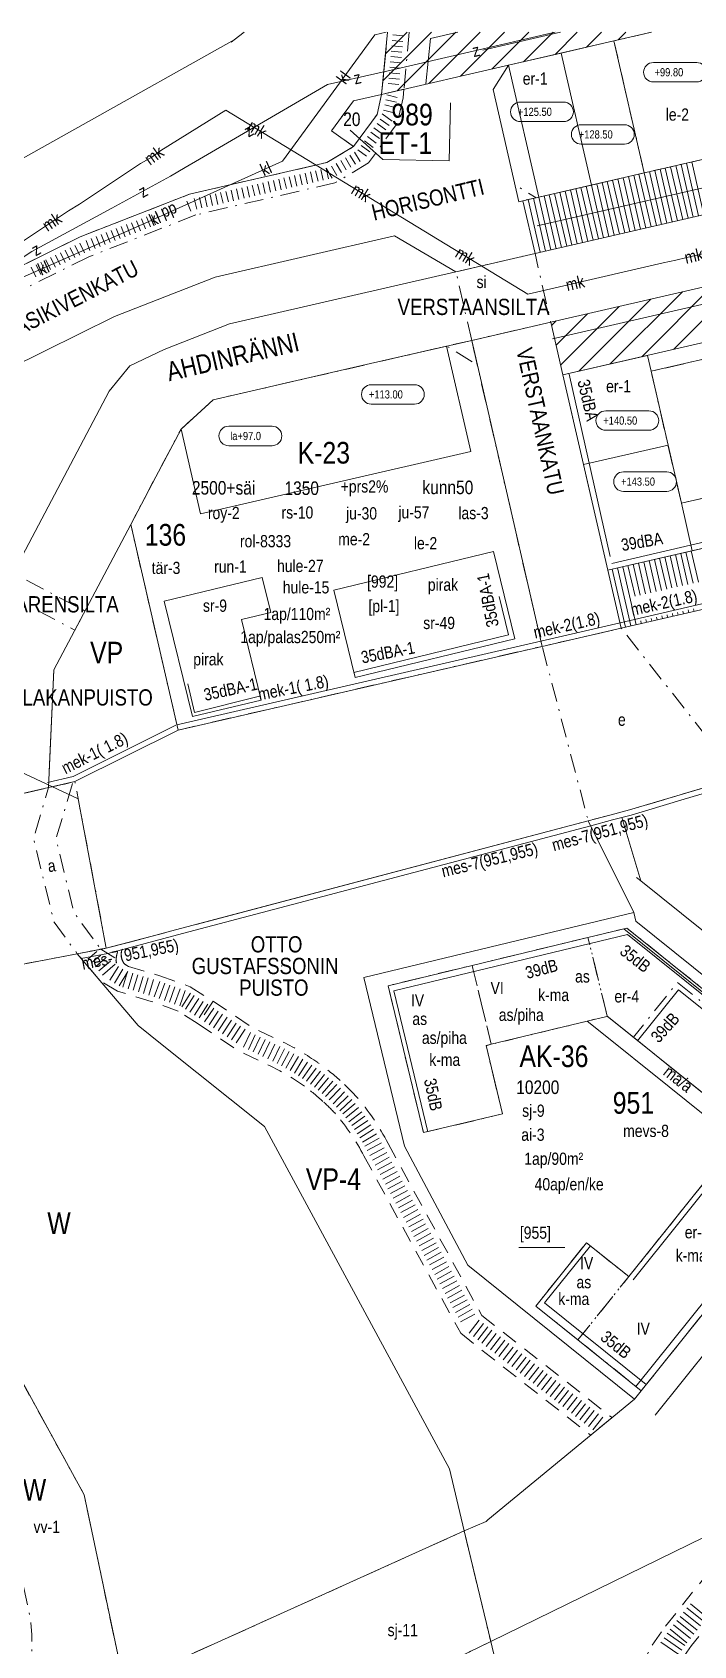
# Model space of a CAD drawing. Header units: metres. Extents: x 24485995 to 24488038, y 6819999 to 6822001.
# Drawn here: x 24487015 to 24487137.2, y 6821702 to 6822000 of the extents above; entities that cross this region are included whole.
import ezdxf

# ---------------------------------------------------------------- set-up
doc = ezdxf.new("R2010")
doc.units = ezdxf.units.M
for name, pattern in [('k10020', [0]), ('k10040', [10.3, 3.5, -1.5, 0.3, -1.5, 3.5]), ('k10050', [8, 3, -2, 3]), ('K10271', [0]), ('k10400', [0]), ('K10430', [0]), ('k10501', [0]), ('k10rt0', [0]), ('k10vi1', [0]), ('Osoitus_AK', [0]), ('Rak_yht', [0])]:
    doc.linetypes.add(name, pattern=pattern)
for name, color, linetype, lineweight in [('AK_AsemakaavaTeksti_Kadun_puistonnimi', 7, 'Continuous', 0), ('AK_AsemakaavaTeksti_Korttelinumero', 7, 'Continuous', 0), ('AK_AsemakaavaViiva_Kaupunginosan_raja', 7, 'Continuous', 0), ('AK_JohdoillevarattuTeksti', 7, 'Continuous', 0), ('AK_JohdoillevarattuViiva', 7, 'Continuous', 0), ('AK_Kaavamerkinta_Kayttotarkoitusalue', 7, 'Continuous', 0), ('AK_Katualue_Pihakatu', 7, 'Continuous', 0), ('AK_KayttotarkoitusSymboliViiva_Rautatiealueen_kuvio', 14, 'Continuous', 0), ('AK_KayttotarkoitusSymboliViiva_Virkistysalueen_kuvio_murtoviiva', 7, 'Continuous', 0), ('AK_KayttotarkoitusViiva', 7, 'Continuous', 0), ('AK_LiikennointiTeksti_Autopaikkamerkinta_m2', 7, 'Continuous', 0), ('AK_LiikennointiViiva_Joukkoliikennekatu', 7, 'Continuous', 0), ('AK_LiikennointiViiva_Meluvalli_-aita', 7, 'Continuous', 0), ('AK_LiikennointiViiva_Polkuviivoitus', 7, 'Continuous', 0), ('AK_MuuAsemakaavaTeksti_Alueenosan_kayttotarkoitus', 7, 'Continuous', 0), ('AK_MuuAsemakaavaTeksti_Erityismaarays', 7, 'Continuous', 0), ('AK_MuuAsemakaavaViiva_alueenosan_raja', 7, 'Continuous', 0), ('AK_MuuAsemakaavaViiva_Merkinnan_alleviivaus', 7, 'Continuous', 0), ('AK_MuuAsemakaavaViiva_Merkinnan_Kohdistusnuoli', 7, 'Continuous', 0), ('AK_MuuAsemakaavaViiva_Ohj_alueenosan_raja', 7, 'Continuous', 0), ('AK_RakennusalaTeksti_Kerrosala_tai_luku', 7, 'Continuous', 0), ('AK_RakennusalaTeksti_Rakennusoikeus', 7, 'Continuous', 0), ('AK_RakennusalaViiva_Rakennusalan_raja__I_', 7, 'Continuous', 0), ('AK_RakentaminenTeksti_Korkeusmerkinta', 7, 'Continuous', 0), ('AK_RakentaminenTeksti_Korkeusmerkinta_ja_soikio', 7, 'Continuous', 0), ('AK_RakentaminenTeksti_Rakentamismaarays', 7, 'Continuous', 0), ('AK_RakentaminenViiva_dB_yms_aaltoviiva', 7, 'Continuous', 0), ('AK_RakentaminenViiva_Rak_yhtajaksoisesti', 7, 'Continuous', 0), ('AK_YmparistoViiva_Istutettava_puurivi', 7, 'Continuous', 0)]:
    doc.layers.add(name, color=color, linetype=linetype, lineweight=lineweight)
doc.styles.add('ArialNarrow', font='ARIALN.TTF')

# ---------------------------------------------------------------- blocks, each defined once
blk = doc.blocks.new('AKP43')
at = {"layer": 'AK_RakentaminenTeksti_Korkeusmerkinta_ja_soikio', "color": 7, "linetype": 'Continuous', "lineweight": 13}
for p, q in [((4, 1.8), (-4, 1.8)), ((-4, -1.8), (4, -1.8))]:
    blk.add_line(p, q, dxfattribs=at)
for centre, start, end in [((-4, 0), 90, 270), ((4, 0), 270, 90)]:
    blk.add_arc(centre, 1.8, start, end, dxfattribs=at)

msp = doc.modelspace()

# ---------------------------------------------------------------- hatches: boundary and pattern name
at = {"layer": 'AK_Katualue_Pihakatu', "linetype": 'Continuous', "lineweight": 0}
h = msp.add_hatch(dxfattribs=at)
h.set_pattern_fill('ANSI31', style=0)
h.paths.add_polyline_path([(24487129.43, 6822000), (24487102.97, 6821993.91), (24487079.56, 6821988.53), (24487080.66, 6822000)], flags=0)
h = msp.add_hatch(dxfattribs=at)
h.set_pattern_fill('ANSI31', style=0)
h.paths.add_polyline_path([(24487381.48, 6822000), (24487424.31, 6821996.7), (24487446.24, 6821995.01), (24487457.21, 6821994.16), (24487513.26, 6821989.85), (24487550.35, 6821998.35), (24487548.17, 6821977.13), (24487456.44, 6821984.19), (24487445.48, 6821985.04), (24487434.51, 6821985.88), (24487354.75, 6821992.03), (24487353.75, 6821992.11), (24487319.64, 6821984.26), (24487113.05, 6821936.72), (24487110.81, 6821946.46), (24487343.46, 6822000)], flags=0)

# ---------------------------------------------------------------- linework, layer by layer
at = {"layer": 'AK_AsemakaavaTeksti_Kadun_puistonnimi', "linetype": 'Continuous', "lineweight": 5}
msp.add_point((24487061.06, 6821827.55), dxfattribs=at)
at = {"layer": 'AK_AsemakaavaViiva_Kaupunginosan_raja', "linetype": 'k10020', "lineweight": 9, "flags": 128}
msp.add_lwpolyline([(24486973.74, 6821820.32), (24486990.45, 6821823.51), (24487023.34, 6821829.8), (24487026.29, 6821830.36), (24487028.7, 6821830.82), (24487023.51, 6821858.42), (24487011.82, 6821863.89), (24486987.96, 6821875.87), (24486984.76, 6821889.5), (24486982.49, 6821899.2), (24486970.74, 6821949.34), (24486958.86, 6822000)], dxfattribs=at)
at = {"layer": 'AK_JohdoillevarattuViiva', "linetype": 'Continuous', "lineweight": 5, "flags": 128}
for points in [[(24486973.56, 6821927.26), (24486985.97, 6821933.35), (24487002.42, 6821941.4), (24487007.43, 6821954.6), (24487009.11, 6821955.36), (24487010.56, 6821956.64), (24487014.92, 6821959.48), (24487029.72, 6821967.54), (24487040.56, 6821973.44), (24487043.24, 6821975), (24487045.94, 6821976.58), (24487069.58, 6821990.33), (24487078.86, 6821992.47), (24487081.3, 6821993.03), (24487111.59, 6822000)], [(24486973.57, 6821924.91), (24486986.3, 6821931.23), (24487003.02, 6821939.74), (24487009.98, 6821953.29), (24487035.89, 6821964.74), (24487061.26, 6821976.2), (24487078.29, 6821999.52), (24487080.38, 6822000)], [(24487010.43, 6821959.53), (24487021.7, 6821967.03), (24487023.77, 6821968.27), (24487035, 6821975.74), (24487037.09, 6821976.96), (24487038.78, 6821978.18), (24487050.8, 6821985.64), (24487076.75, 6821969.81), (24487080.59, 6821967.47), (24487106.54, 6821951.64), (24487131.53, 6821957.39), (24487133.92, 6821957.89), (24487135.92, 6821958.4), (24487180.26, 6821968.6), (24487182.45, 6821969.09), (24487184.64, 6821969.61), (24487228.98, 6821979.81), (24487231.37, 6821980.32), (24487233.37, 6821980.82), (24487277.71, 6821991.03), (24487316.7, 6822000)]]:
    msp.add_lwpolyline(points, dxfattribs=at)
at = {"layer": 'AK_KayttotarkoitusSymboliViiva_Rautatiealueen_kuvio', "linetype": 'k10rt0', "lineweight": 9, "flags": 128}
for points in [[(24486973.74, 6821820.32), (24487023.34, 6821829.8), (24487026.29, 6821830.36), (24487028.7, 6821830.82), (24487033.03, 6821831.97), (24487042.39, 6821834.44), (24487117.72, 6821854.36), (24487121.98, 6821855.49), (24487125.34, 6821856.38), (24487159.87, 6821866.63), (24487185.87, 6821874.36), (24487197.66, 6821877.13), (24487242.3, 6821887.63), (24487291.83, 6821904.85), (24487336.31, 6821913.34), (24487383.89, 6821918.03), (24487411.38, 6821918.41), (24487415.03, 6821918.46), (24487414.98, 6821921.46), (24487461.5, 6821915.68), (24487471.75, 6821914.38), (24487487.67, 6821908.43), (24487519.16, 6821902.87), (24487527.06, 6821901.47), (24487567.17, 6821886), (24487600.39, 6821873.18)], [(24487201.63, 6821909.22), (24487178.68, 6821902.57), (24487123.82, 6821889.95), (24487109.2, 6821886.58), (24487041.96, 6821871.11), (24487022.91, 6821861.6), (24487018.04, 6821860.48), (24486973.69, 6821850.27), (24486973.7, 6821845.74)]]:
    msp.add_lwpolyline(points, dxfattribs=at)
at = {"layer": 'AK_KayttotarkoitusSymboliViiva_Virkistysalueen_kuvio_murtoviiva', "linetype": 'k10vi1', "lineweight": 9, "flags": 128}
for points in [[(24487051.76, 6821998.16), (24487052.32, 6821998.59), (24486996.45, 6821967.33), (24486991.63, 6821963.76), (24486987.27, 6821959.63), (24486984.9, 6821954.12), (24486983.53, 6821948.28), (24486983.54, 6821942.28), (24487023.87, 6821962.22), (24487044.08, 6821970.1), (24487069.43, 6821975.93), (24487074.36, 6821978.88), (24487072.74, 6821980.06)], [(24487072.09, 6821984.25), (24487074.33, 6821987.32), (24487079.56, 6821988.53), (24487080.38, 6821997.01)], [(24486981.95, 6821880.86), (24486981.92, 6821879.32), (24486988.6, 6821873.73), (24486994.71, 6821877.14), (24487009.63, 6821896.57), (24487029.24, 6821933.72), (24487033.02, 6821938.37), (24487039.36, 6821941.42), (24487051.47, 6821946.15), (24487093.28, 6821955.77), (24487081.94, 6821962.39), (24487048.81, 6821954.77), (24487030.18, 6821947.49), (24486984.91, 6821925.11), (24486986.35, 6821907.17), (24486978.38, 6821896.9), (24486978.47, 6821890.9), (24486980.67, 6821886.53)], [(24487020.96, 6821861.15), (24487022.91, 6821861.6), (24487041.96, 6821871.11), (24487033.21, 6821909.11), (24487019.03, 6821882.23), (24487018.17, 6821863.47)], [(24487039.49, 6821833.68), (24487028.7, 6821830.82), (24487023.34, 6821829.8), (24487034.58, 6821816.53), (24487039.04, 6821812.97), (24487057.91, 6821797.89), (24487092.07, 6821734.7), (24487094.81, 6821723.22), (24487098.84, 6821724.97), (24487099.17, 6821725.24), (24487126.27, 6821747.54), (24487095.46, 6821772.26), (24487083.77, 6821794.29), (24487076.27, 6821825.39), (24487126.13, 6821837.43), (24487117.72, 6821854.36), (24487045.29, 6821835.21)], [(24487108.53, 6821679.13), (24487121.22, 6821655.72), (24487166.27, 6821623.49), (24487186.17, 6821618.86), (24487225.11, 6821624.25), (24487239.19, 6821641.8), (24487139.16, 6821722.07), (24487099.7, 6821702.76), (24487104.97, 6821680.69), (24487104.42, 6821680.42)]]:
    msp.add_lwpolyline(points, dxfattribs=at)
at = {"layer": 'AK_KayttotarkoitusViiva', "linetype": 'Continuous', "lineweight": 20, "flags": 128}
for points in [[(24486983.54, 6821942.28), (24486983.53, 6821948.28), (24486984.9, 6821954.12), (24486987.27, 6821959.63), (24486991.63, 6821963.76), (24486996.45, 6821967.33), (24487052.32, 6821998.59), (24487054.14, 6822000)], [(24487079.56, 6821988.53), (24487080.66, 6822000)], [(24487129.43, 6822000), (24487102.97, 6821993.91)], [(24487240.9, 6822000), (24487105.65, 6821968.88)], [(24487107.89, 6821959.13), (24487285.49, 6822000)], [(24487343.46, 6822000), (24487110.81, 6821946.46)], [(24487079.56, 6821988.53), (24487102.97, 6821993.91)], [(24487105.65, 6821968.88), (24487104.92, 6821968.71), (24487100.15, 6821989.42), (24487102.97, 6821993.91)], [(24487074.36, 6821978.88), (24487070.32, 6821981.82), (24487074.33, 6821987.32), (24487079.56, 6821988.53)], [(24487074.36, 6821978.88), (24487078.7, 6821984.83), (24487079.56, 6821988.53)], [(24487319.64, 6821984.26), (24487113.05, 6821936.72)], [(24486983.54, 6821942.28), (24487023.87, 6821962.22), (24487044.08, 6821970.1), (24487069.43, 6821975.93), (24487074.36, 6821978.88)], [(24487105.65, 6821968.88), (24487107.89, 6821959.13)], [(24487093.28, 6821955.77), (24487081.94, 6821962.39), (24487048.81, 6821954.77), (24487030.18, 6821947.49), (24486984.91, 6821925.11)], [(24487107.89, 6821959.13), (24487093.28, 6821955.77)], [(24486984.91, 6821925.11), (24486986.35, 6821907.17), (24486978.38, 6821896.9), (24486978.47, 6821890.9), (24486982.02, 6821883.86), (24486981.92, 6821879.32), (24486988.6, 6821873.73), (24486994.71, 6821877.14), (24487009.63, 6821896.57), (24487029.24, 6821933.72), (24487033.02, 6821938.37), (24487039.36, 6821941.42), (24487051.47, 6821946.15), (24487093.28, 6821955.77)], [(24487110.81, 6821946.46), (24487096.19, 6821943.1)], [(24487113.05, 6821936.72), (24487110.81, 6821946.46)], [(24487121.35, 6821900.67), (24487263.8, 6821933.45), (24487277.04, 6821936.99), (24487286.02, 6821939.24), (24487298.14, 6821942.04), (24487310.68, 6821944.51), (24487318.65, 6821946.07), (24487328.08, 6821947.62)], [(24487123.82, 6821889.95), (24487178.68, 6821902.57), (24487201.63, 6821909.22), (24487221.1, 6821914.86), (24487239.2, 6821920.1), (24487243.61, 6821921.38), (24487248.43, 6821922.77), (24487253.26, 6821924.15), (24487258.76, 6821925.71), (24487262.95, 6821926.88), (24487267.82, 6821928.22), (24487272.7, 6821929.54), (24487277.61, 6821930.83), (24487282.52, 6821932.09), (24487287.46, 6821933.31), (24487292.42, 6821934.49), (24487299.43, 6821936.08), (24487305.6, 6821937.39), (24487311.81, 6821938.62), (24487317.56, 6821939.68), (24487324.28, 6821940.84), (24487330.53, 6821941.83), (24487336.8, 6821942.74), (24487343.14, 6821943.58)], [(24487096.19, 6821943.1), (24487077.52, 6821938.8), (24487048.44, 6821932.11), (24487042.5, 6821926.71), (24487037.84, 6821917.87), (24487033.21, 6821909.11)], [(24487096.19, 6821943.1), (24487103.65, 6821910.71), (24487109.2, 6821886.58)], [(24487121.35, 6821900.67), (24487113.05, 6821936.72)], [(24487018.04, 6821860.48), (24487019.03, 6821882.23), (24487033.21, 6821909.11)], [(24487033.21, 6821909.11), (24487041.96, 6821871.11)], [(24487123.82, 6821889.95), (24487121.35, 6821900.67)], [(24487109.2, 6821886.58), (24487123.82, 6821889.95)], [(24487109.2, 6821886.58), (24487041.96, 6821871.11)], [(24487041.96, 6821871.11), (24487022.91, 6821861.6), (24487018.04, 6821860.48)], [(24487121.98, 6821855.49), (24487125.34, 6821856.38), (24487159.87, 6821866.63)], [(24487018.04, 6821860.48), (24486973.69, 6821850.27)], [(24487042.39, 6821834.44), (24487117.72, 6821854.36)], [(24487121.98, 6821855.49), (24487117.72, 6821854.36)], [(24487126.13, 6821837.43), (24487117.72, 6821854.36)], [(24487126.27, 6821747.54), (24487095.46, 6821772.26), (24487083.77, 6821794.29), (24487076.27, 6821825.39), (24487126.13, 6821837.43)], [(24487126.27, 6821747.54), (24487169.45, 6821801.35), (24487126.5, 6821835.81), (24487126.13, 6821837.43)], [(24487023.34, 6821829.8), (24487026.29, 6821830.36), (24487028.7, 6821830.82), (24487033.03, 6821831.97), (24487042.39, 6821834.44)], [(24486973.74, 6821820.32), (24487023.34, 6821829.8)], [(24487023.34, 6821829.8), (24487034.58, 6821816.53), (24487039.04, 6821812.97)], [(24487094.81, 6821723.22), (24487092.07, 6821734.7), (24487057.91, 6821797.89), (24487039.04, 6821812.97)], [(24487031.97, 6821694.82), (24487024.61, 6821729.85), (24487007.25, 6821761.52), (24486996.06, 6821755.02)], [(24487126.27, 6821747.54), (24487099.17, 6821725.24), (24487098.84, 6821724.97), (24487094.81, 6821723.22)], [(24487031.97, 6821694.82), (24487094.81, 6821723.22)], [(24487099.7, 6821702.76), (24487094.81, 6821723.22)], [(24487099.7, 6821702.76), (24487139.16, 6821722.07)], [(24487099.7, 6821702.76), (24487061.47, 6821684.26), (24487038.85, 6821673.32), (24487047.81, 6821668.14), (24487062.45, 6821659.68)], [(24487104.97, 6821680.69), (24487099.7, 6821702.76)]]:
    msp.add_lwpolyline(points, dxfattribs=at)
at = {"layer": 'AK_LiikennointiViiva_Joukkoliikennekatu', "linetype": 'k10501', "lineweight": 5, "flags": 128}
msp.add_lwpolyline([(24487087.7, 6821990.48), (24487088.56, 6821998.83), (24487093.66, 6822000)], dxfattribs=at)
at = {"layer": 'AK_LiikennointiViiva_Meluvalli_-aita', "linetype": 'Continuous', "lineweight": 5, "flags": 128}
for points in [[(24487180.5, 6821904.14), (24487123.59, 6821890.92)], [(24487108.98, 6821887.56), (24487123.59, 6821890.92)], [(24487041.74, 6821872.09), (24487108.98, 6821887.56)], [(24487017.81, 6821861.45), (24487022.57, 6821862.54), (24487041.51, 6821872.01)], [(24487134.81, 6821858.15), (24487160.16, 6821865.68), (24487186.1, 6821873.38)], [(24487125.62, 6821855.41), (24487134.81, 6821858.15)], [(24487122.23, 6821854.52), (24487118.18, 6821853.45)], [(24487122.2, 6821854.51), (24487122.23, 6821854.52), (24487123.94, 6821854.97)], [(24487123.94, 6821854.97), (24487125.62, 6821855.41)], [(24487042.8, 6821833.52), (24487118.18, 6821853.45)], [(24487042.8, 6821833.52), (24487028.95, 6821829.85), (24487024.08, 6821828.92)]]:
    msp.add_lwpolyline(points, dxfattribs=at)
at = {"layer": 'AK_LiikennointiViiva_Polkuviivoitus', "linetype": 'Continuous', "lineweight": 0, "flags": 128}
for points in [[(24487083.4, 6821997.33), (24487081.43, 6821997.51)], [(24487083.49, 6821998.32), (24487081.52, 6821998.5)], [(24487083.58, 6821999.32), (24487081.62, 6821999.5)], [(24487083.12, 6821994.34), (24487081.14, 6821994.52)], [(24487083.21, 6821995.33), (24487081.24, 6821995.52)], [(24487083.3, 6821996.33), (24487081.33, 6821996.51)], [(24487082.84, 6821991.35), (24487080.86, 6821991.54)], [(24487082.93, 6821992.35), (24487080.95, 6821992.53)], [(24487083.03, 6821993.34), (24487081.05, 6821993.53)], [(24487082.45, 6821987.97), (24487080.5, 6821988.43)], [(24487082.75, 6821990.36), (24487080.76, 6821990.54)], [(24487081.86, 6821985.14), (24487079.91, 6821985.59)], [(24487082.08, 6821986.11), (24487080.13, 6821986.57)], [(24487082.31, 6821987.09), (24487080.36, 6821987.54)], [(24487079.74, 6821981.16), (24487078.12, 6821982.34)], [(24487080.33, 6821981.97), (24487078.71, 6821983.15)], [(24487080.92, 6821982.77), (24487079.3, 6821983.95)], [(24487081.51, 6821983.58), (24487079.67, 6821984.93)], [(24487077.97, 6821978.74), (24487076.36, 6821979.92)], [(24487078.56, 6821979.54), (24487076.95, 6821980.72)], [(24487079.15, 6821980.35), (24487077.54, 6821981.53)], [(24487073.02, 6821974.58), (24487071.99, 6821976.3)], [(24487073.88, 6821975.09), (24487072.85, 6821976.81)], [(24487074.73, 6821975.61), (24487073.71, 6821977.32)], [(24487075.59, 6821976.12), (24487074.57, 6821977.84)], [(24487076.79, 6821977.12), (24487075.18, 6821978.3)], [(24487077.38, 6821977.93), (24487075.77, 6821979.11)], [(24487062.94, 6821971.36), (24487062.49, 6821973.31)], [(24487063.91, 6821971.59), (24487063.46, 6821973.53)], [(24487064.88, 6821971.81), (24487064.44, 6821973.76)], [(24487065.86, 6821972.03), (24487065.41, 6821973.98)], [(24487066.83, 6821972.26), (24487066.39, 6821974.21)], [(24487067.81, 6821972.48), (24487067.36, 6821974.43)], [(24487068.78, 6821972.71), (24487068.33, 6821974.66)], [(24487070.44, 6821973.04), (24487069.31, 6821974.93)], [(24487069.76, 6821972.93), (24487069.31, 6821974.88)], [(24487071.3, 6821973.56), (24487070.27, 6821975.27)], [(24487072.16, 6821974.07), (24487071.13, 6821975.79)], [(24487127.38, 6821963.62), (24487125.14, 6821973.36)], [(24487128.36, 6821963.84), (24487126.12, 6821973.59)], [(24487129.33, 6821964.07), (24487127.09, 6821973.81)], [(24487130.31, 6821964.29), (24487128.06, 6821974.03)], [(24487131.28, 6821964.51), (24487129.04, 6821974.26)], [(24487132.26, 6821964.74), (24487130.01, 6821974.48)], [(24487133.23, 6821964.96), (24487130.99, 6821974.71)], [(24487134.2, 6821965.19), (24487131.96, 6821974.93)], [(24487135.18, 6821965.41), (24487132.94, 6821975.16)], [(24487136.15, 6821965.64), (24487133.91, 6821975.38)], [(24487137.13, 6821965.86), (24487134.89, 6821975.6)], [(24487138.1, 6821966.08), (24487135.86, 6821975.83)], [(24487139.08, 6821966.31), (24487136.84, 6821976.05)], [(24487050.27, 6821968.45), (24487049.82, 6821970.39)], [(24487051.24, 6821968.67), (24487050.79, 6821970.62)], [(24487052.22, 6821968.89), (24487051.77, 6821970.84)], [(24487053.19, 6821969.12), (24487052.74, 6821971.07)], [(24487054.16, 6821969.34), (24487053.72, 6821971.29)], [(24487055.14, 6821969.57), (24487054.69, 6821971.52)], [(24487056.11, 6821969.79), (24487055.67, 6821971.74)], [(24487057.09, 6821970.02), (24487056.64, 6821971.96)], [(24487058.06, 6821970.24), (24487057.61, 6821972.19)], [(24487059.04, 6821970.46), (24487058.59, 6821972.41)], [(24487060.01, 6821970.69), (24487059.56, 6821972.64)], [(24487060.99, 6821970.91), (24487060.54, 6821972.86)], [(24487061.96, 6821971.14), (24487061.51, 6821973.09)], [(24487113.74, 6821960.48), (24487111.5, 6821970.22)], [(24487114.71, 6821960.7), (24487112.47, 6821970.45)], [(24487115.69, 6821960.93), (24487113.45, 6821970.67)], [(24487116.66, 6821961.15), (24487114.42, 6821970.89)], [(24487117.64, 6821961.37), (24487115.4, 6821971.12)], [(24487118.61, 6821961.6), (24487116.37, 6821971.34)], [(24487119.59, 6821961.82), (24487117.34, 6821971.57)], [(24487120.56, 6821962.05), (24487118.32, 6821971.79)], [(24487121.54, 6821962.27), (24487119.29, 6821972.02)], [(24487122.51, 6821962.5), (24487120.27, 6821972.24)], [(24487123.49, 6821962.72), (24487121.24, 6821972.46)], [(24487124.46, 6821962.94), (24487122.22, 6821972.69)], [(24487125.43, 6821963.17), (24487123.19, 6821972.91)], [(24487126.41, 6821963.39), (24487124.17, 6821973.14)], [(24487044.31, 6821966.97), (24487043.58, 6821968.83)], [(24487045.39, 6821967.32), (24487044.95, 6821969.27)], [(24487046.37, 6821967.55), (24487045.92, 6821969.5)], [(24487047.34, 6821967.77), (24487046.89, 6821969.72)], [(24487048.32, 6821968), (24487047.87, 6821969.95)], [(24487049.29, 6821968.22), (24487048.84, 6821970.17)], [(24487108.87, 6821959.36), (24487106.62, 6821969.1)], [(24487109.84, 6821959.58), (24487107.6, 6821969.33)], [(24487110.82, 6821959.8), (24487108.57, 6821969.55)], [(24487111.79, 6821960.03), (24487109.55, 6821969.77)], [(24487112.77, 6821960.25), (24487110.52, 6821970)], [(24487033.13, 6821962.61), (24487032.4, 6821964.47)], [(24487034.06, 6821962.97), (24487033.33, 6821964.83)], [(24487034.99, 6821963.33), (24487034.26, 6821965.2)], [(24487035.92, 6821963.7), (24487035.2, 6821965.56)], [(24487036.85, 6821964.06), (24487036.13, 6821965.92)], [(24487037.79, 6821964.42), (24487037.06, 6821966.29)], [(24487038.72, 6821964.79), (24487037.99, 6821966.65)], [(24487025.68, 6821959.7), (24487024.95, 6821961.56)], [(24487026.61, 6821960.06), (24487025.88, 6821961.93)], [(24487027.54, 6821960.42), (24487026.81, 6821962.29)], [(24487028.47, 6821960.79), (24487027.74, 6821962.65)], [(24487029.4, 6821961.15), (24487028.67, 6821963.02)], [(24487030.33, 6821961.51), (24487029.61, 6821963.38)], [(24487031.27, 6821961.88), (24487030.54, 6821963.74)], [(24487032.2, 6821962.24), (24487031.47, 6821964.11)], [(24487019.3, 6821956.61), (24487018.41, 6821958.4)], [(24487020.2, 6821957.05), (24487019.31, 6821958.85)], [(24487021.09, 6821957.5), (24487020.21, 6821959.29)], [(24487021.99, 6821957.94), (24487021.1, 6821959.73)], [(24487022.89, 6821958.38), (24487022, 6821960.18)], [(24487023.78, 6821958.83), (24487022.9, 6821960.62)], [(24487024.68, 6821959.27), (24487023.79, 6821961.06)], [(24487015.71, 6821954.84), (24487014.83, 6821956.63)], [(24487016.61, 6821955.28), (24487015.72, 6821957.07)], [(24487017.51, 6821955.72), (24487016.62, 6821957.52)], [(24487018.4, 6821956.17), (24487017.52, 6821957.96)], [(24487127.34, 6821896.04), (24487126.03, 6821901.74)], [(24487128.32, 6821896.26), (24487127, 6821901.97)], [(24487129.29, 6821896.48), (24487127.98, 6821902.19)], [(24487130.27, 6821896.7), (24487128.95, 6821902.42)], [(24487131.24, 6821896.92), (24487129.93, 6821902.64)], [(24487132.22, 6821897.14), (24487130.9, 6821902.86)], [(24487133.19, 6821897.36), (24487131.88, 6821903.09)], [(24487134.17, 6821897.58), (24487132.85, 6821903.31)], [(24487135.15, 6821897.8), (24487133.83, 6821903.54)], [(24487136.12, 6821898.02), (24487134.8, 6821903.76)], [(24487137.1, 6821898.24), (24487135.77, 6821903.98)], [(24487138.07, 6821898.46), (24487136.75, 6821904.21)], [(24487124.6, 6821890.13), (24487122.13, 6821900.85)], [(24487125.57, 6821890.35), (24487123.11, 6821901.07)], [(24487126.55, 6821890.58), (24487124.08, 6821901.29)], [(24487126.37, 6821895.82), (24487125.06, 6821901.52)], [(24487134.34, 6821892.37), (24487134.23, 6821892.86)], [(24487135.32, 6821892.59), (24487135.2, 6821893.08)], [(24487136.29, 6821892.82), (24487136.18, 6821893.31)], [(24487137.27, 6821893.04), (24487137.15, 6821893.53)], [(24487127.52, 6821890.8), (24487127.41, 6821891.3)], [(24487128.5, 6821891.02), (24487128.38, 6821891.52)], [(24487129.47, 6821891.25), (24487129.36, 6821891.75)], [(24487130.44, 6821891.47), (24487130.33, 6821891.97)], [(24487131.42, 6821891.7), (24487131.31, 6821892.19)], [(24487132.39, 6821891.92), (24487132.28, 6821892.42)], [(24487133.37, 6821892.15), (24487133.26, 6821892.64)], [(24487025.3, 6821828.83), (24487026.92, 6821830.2)], [(24487026.04, 6821828.16), (24487027.67, 6821829.53)], [(24487026.69, 6821827.39), (24487028.56, 6821828.98)], [(24487027.34, 6821826.63), (24487029.46, 6821828.43)], [(24487027.98, 6821825.87), (24487030.36, 6821827.88)], [(24487029.35, 6821824.92), (24487030.93, 6821827.47)], [(24487030.21, 6821824.39), (24487031.78, 6821826.95)], [(24487031.06, 6821823.87), (24487032.68, 6821826.51)], [(24487031.75, 6821823.63), (24487032.62, 6821826.5)], [(24487032.71, 6821823.34), (24487033.58, 6821826.21)], [(24487033.67, 6821823.05), (24487034.53, 6821825.92)], [(24487034.62, 6821822.76), (24487035.49, 6821825.63)], [(24487035.58, 6821822.47), (24487036.45, 6821825.34)], [(24487036.54, 6821822.18), (24487037.41, 6821825.05)], [(24487037.54, 6821821.87), (24487038.56, 6821824.69)], [(24487038.48, 6821821.53), (24487039.5, 6821824.35)], [(24487039.43, 6821821.19), (24487040.44, 6821824.01)], [(24487040.37, 6821820.85), (24487041.38, 6821823.67)], [(24487041.31, 6821820.51), (24487042.32, 6821823.34)], [(24487042.25, 6821820.18), (24487043.26, 6821823)], [(24487042.67, 6821819.97), (24487044.25, 6821822.52)], [(24487043.3, 6821819.56), (24487044.91, 6821822.08)], [(24487044.14, 6821819.02), (24487045.76, 6821821.54)], [(24487044.99, 6821818.48), (24487046.6, 6821821.01)], [(24487045.83, 6821817.94), (24487047.44, 6821820.47)], [(24487048.53, 6821819.75), (24487046.86, 6821817.26)], [(24487049.36, 6821819.19), (24487047.69, 6821816.7)], [(24487050.19, 6821818.64), (24487048.52, 6821816.15)], [(24487051.02, 6821818.08), (24487049.35, 6821815.59)], [(24487051.85, 6821817.52), (24487050.18, 6821815.03)], [(24487052.68, 6821816.97), (24487051.01, 6821814.48)], [(24487053.51, 6821816.41), (24487051.84, 6821813.92)], [(24487054.34, 6821815.85), (24487052.67, 6821813.36)], [(24487055.31, 6821815.25), (24487054.04, 6821812.58)], [(24487056.22, 6821814.82), (24487054.94, 6821812.15)], [(24487057.12, 6821814.39), (24487055.84, 6821811.71)], [(24487058.02, 6821813.96), (24487056.74, 6821811.27)], [(24487058.92, 6821813.53), (24487057.64, 6821810.83)], [(24487059.83, 6821813.1), (24487058.54, 6821810.4)], [(24487060.73, 6821812.67), (24487059.44, 6821809.96)], [(24487061.61, 6821812.23), (24487060.27, 6821809.55)], [(24487062.48, 6821811.78), (24487061.08, 6821809.13)], [(24487063.33, 6821811.31), (24487061.88, 6821808.69)], [(24487064.18, 6821810.82), (24487062.66, 6821808.24)], [(24487065.02, 6821810.32), (24487063.44, 6821807.77)], [(24487065.84, 6821809.79), (24487064.2, 6821807.28)], [(24487066.65, 6821809.25), (24487064.96, 6821806.78)], [(24487067.45, 6821808.69), (24487065.69, 6821806.27)], [(24487068.24, 6821808.11), (24487066.42, 6821805.73)], [(24487069.01, 6821807.52), (24487067.14, 6821805.17)], [(24487069.77, 6821806.91), (24487067.85, 6821804.6)], [(24487070.52, 6821806.28), (24487068.54, 6821804.02)], [(24487071.25, 6821805.63), (24487069.21, 6821803.43)], [(24487071.97, 6821804.97), (24487069.87, 6821802.8)], [(24487072.69, 6821804.27), (24487070.58, 6821802.1)], [(24487073.37, 6821803.58), (24487071.22, 6821801.46)], [(24487074.04, 6821802.87), (24487071.86, 6821800.81)], [(24487074.66, 6821802.15), (24487072.37, 6821800.21)], [(24487075.27, 6821801.39), (24487072.94, 6821799.51)], [(24487075.87, 6821800.62), (24487073.49, 6821798.79)], [(24487076.45, 6821799.83), (24487074.03, 6821798.06)], [(24487077.01, 6821799.03), (24487074.55, 6821797.32)], [(24487077.55, 6821798.22), (24487075.05, 6821796.56)], [(24487078.08, 6821797.4), (24487075.54, 6821795.8)], [(24487078.58, 6821796.56), (24487076.01, 6821795.02)], [(24487079.07, 6821795.72), (24487076.46, 6821794.24)], [(24487079.54, 6821794.86), (24487076.9, 6821793.44)], [(24487080.01, 6821793.97), (24487077.38, 6821792.53)], [(24487080.49, 6821793.09), (24487077.86, 6821791.66)], [(24487080.97, 6821792.21), (24487078.34, 6821790.78)], [(24487081.45, 6821791.34), (24487078.82, 6821789.9)], [(24487081.93, 6821790.46), (24487079.3, 6821789.02)], [(24487082.41, 6821789.58), (24487079.78, 6821788.15)], [(24487082.89, 6821788.7), (24487080.26, 6821787.27)], [(24487083.37, 6821787.83), (24487080.73, 6821786.39)], [(24487083.85, 6821786.95), (24487081.21, 6821785.51)], [(24487084.32, 6821786.07), (24487081.69, 6821784.64)], [(24487084.8, 6821785.19), (24487082.17, 6821783.76)], [(24487085.28, 6821784.32), (24487082.65, 6821782.88)], [(24487085.76, 6821783.44), (24487083.13, 6821782)], [(24487086.24, 6821782.56), (24487083.61, 6821781.12)], [(24487086.72, 6821781.68), (24487084.09, 6821780.25)], [(24487087.2, 6821780.81), (24487084.57, 6821779.37)], [(24487087.68, 6821779.93), (24487085.05, 6821778.49)], [(24487088.16, 6821779.05), (24487085.53, 6821777.61)], [(24487088.64, 6821778.17), (24487086, 6821776.74)], [(24487089.12, 6821777.3), (24487086.48, 6821775.86)], [(24487089.6, 6821776.42), (24487086.96, 6821774.98)], [(24487090.07, 6821775.54), (24487087.44, 6821774.1)], [(24487090.55, 6821774.66), (24487087.92, 6821773.23)], [(24487091.03, 6821773.79), (24487088.4, 6821772.35)], [(24487091.51, 6821772.91), (24487088.88, 6821771.47)], [(24487091.99, 6821772.03), (24487089.36, 6821770.59)], [(24487092.47, 6821771.15), (24487089.84, 6821769.71)], [(24487092.95, 6821770.27), (24487090.32, 6821768.84)], [(24487093.43, 6821769.4), (24487090.8, 6821767.96)], [(24487093.91, 6821768.52), (24487091.27, 6821767.08)], [(24487094.39, 6821767.64), (24487091.75, 6821766.2)], [(24487094.87, 6821766.76), (24487092.23, 6821765.33)], [(24487095.35, 6821765.89), (24487092.71, 6821764.45)], [(24487095.82, 6821765.01), (24487093.19, 6821763.57)], [(24487096.3, 6821764.13), (24487093.67, 6821762.69)], [(24487096.78, 6821763.25), (24487094.15, 6821761.82)], [(24487097.57, 6821762.11), (24487095.72, 6821759.75)], [(24487098.36, 6821761.5), (24487096.51, 6821759.13)], [(24487099.15, 6821760.88), (24487097.3, 6821758.52)], [(24487099.93, 6821760.26), (24487098.08, 6821757.9)], [(24487100.72, 6821759.64), (24487098.87, 6821757.28)], [(24487101.51, 6821759.03), (24487099.66, 6821756.67)], [(24487102.29, 6821758.41), (24487100.44, 6821756.05)], [(24487103.08, 6821757.79), (24487101.23, 6821755.43)], [(24487103.87, 6821757.17), (24487102.02, 6821754.81)], [(24487104.65, 6821756.56), (24487102.8, 6821754.2)], [(24487105.44, 6821755.94), (24487103.59, 6821753.58)], [(24487106.23, 6821755.32), (24487104.38, 6821752.96)], [(24487107.02, 6821754.71), (24487105.16, 6821752.35)], [(24487107.8, 6821754.09), (24487105.95, 6821751.73)], [(24487108.59, 6821753.47), (24487106.74, 6821751.11)], [(24487109.38, 6821752.85), (24487107.52, 6821750.49)], [(24487110.16, 6821752.24), (24487108.31, 6821749.88)], [(24487110.95, 6821751.62), (24487109.1, 6821749.26)], [(24487111.74, 6821751), (24487109.88, 6821748.64)], [(24487112.52, 6821750.39), (24487110.67, 6821748.02)], [(24487113.31, 6821749.77), (24487111.46, 6821747.41)], [(24487114.1, 6821749.15), (24487112.24, 6821746.79)], [(24487114.88, 6821748.53), (24487113.03, 6821746.17)], [(24487115.67, 6821747.92), (24487113.82, 6821745.56)], [(24487116.46, 6821747.3), (24487114.6, 6821744.94)], [(24487117.24, 6821746.68), (24487115.39, 6821744.32)], [(24487118.03, 6821746.06), (24487116.18, 6821743.7)], [(24487118.82, 6821745.45), (24487116.96, 6821743.09)], [(24487119.6, 6821744.83), (24487117.75, 6821742.47)], [(24487120.39, 6821744.21), (24487118.54, 6821741.85)], [(24487135.33, 6821708.19), (24487138.45, 6821705.68)], [(24487135.96, 6821708.97), (24487139.08, 6821706.46)], [(24487136.59, 6821709.75), (24487139.71, 6821707.24)], [(24487132.83, 6821705.07), (24487135.96, 6821702.56)], [(24487133.46, 6821705.85), (24487136.58, 6821703.34)], [(24487134.08, 6821706.63), (24487137.2, 6821704.12)], [(24487134.71, 6821707.41), (24487137.83, 6821704.9)], [(24487131.15, 6821702.66), (24487134.43, 6821700.38)], [(24487131.72, 6821703.48), (24487135, 6821701.2)], [(24487132.29, 6821704.31), (24487135.57, 6821702.02)]]:
    msp.add_lwpolyline(points, dxfattribs=at)
at = {"layer": 'AK_MuuAsemakaavaViiva_alueenosan_raja', "linetype": 'k10040', "lineweight": 5, "flags": 128}
for points in [[(24487079.56, 6821988.53), (24487080.66, 6822000)], [(24487084.65, 6822000), (24487083.67, 6821989.47)], [(24487129.43, 6822000), (24487122.46, 6821998.4), (24487128.06, 6821974.03), (24487147.55, 6821978.52), (24487142.61, 6822000)], [(24487078.7, 6821984.83), (24487079.56, 6821988.53)], [(24487083.67, 6821989.47), (24487079.56, 6821988.53)], [(24487079.56, 6821988.53), (24487083.67, 6821989.47)], [(24487083.67, 6821989.47), (24487083.52, 6821987.88)], [(24487083.52, 6821987.88), (24487082.41, 6821983.12)], [(24487074.36, 6821978.88), (24487078.7, 6821984.83)], [(24487082.41, 6821983.12), (24487077.11, 6821975.86)], [(24487069.43, 6821975.93), (24487074.36, 6821978.88)], [(24487044.08, 6821970.1), (24487069.43, 6821975.93)], [(24487077.11, 6821975.86), (24487070.94, 6821972.18)], [(24487070.94, 6821972.18), (24487045.26, 6821966.27)], [(24487105.65, 6821968.88), (24487104.92, 6821968.71), (24487104.21, 6821971.8), (24487108.08, 6821969.44), (24487105.65, 6821968.88)], [(24487023.87, 6821962.22), (24487044.08, 6821970.1)], [(24487045.26, 6821966.27), (24487025.45, 6821958.53)], [(24486983.54, 6821942.28), (24487023.87, 6821962.22)], [(24487025.45, 6821958.53), (24486983.88, 6821937.99)], [(24487096.19, 6821943.1), (24487093.28, 6821955.77), (24487107.89, 6821959.13), (24487110.81, 6821946.46), (24487096.19, 6821943.1)], [(24487164.62, 6821931.14), (24487161.47, 6821944.78), (24487129.32, 6821937.38), (24487132.46, 6821923.74), (24487134.92, 6821913.02), (24487163.18, 6821919.53), (24487165.2, 6821910.76), (24487169.1, 6821911.65), (24487164.62, 6821931.14)], [(24487096.19, 6821943.1), (24487048.44, 6821932.11), (24487042.5, 6821926.71), (24487033.21, 6821909.11), (24487041.96, 6821871.11), (24487109.2, 6821886.58), (24487096.19, 6821943.1)], [(24487096.19, 6821943.1), (24487091.56, 6821942.04), (24487097.23, 6821938.58), (24487096.19, 6821943.1)], [(24487009.63, 6821896.57), (24487011.5, 6821900.11), (24487024.77, 6821893.11), (24487022.9, 6821889.57), (24487009.63, 6821896.57)], [(24487121.98, 6821855.49), (24487125.34, 6821856.38), (24487145.49, 6821862.36), (24487123.82, 6821889.95), (24487109.2, 6821886.58), (24487117.72, 6821854.36), (24487121.98, 6821855.49)], [(24487018.04, 6821860.48), (24487022.91, 6821861.6), (24487028.69, 6821830.86), (24487023.34, 6821829.8), (24486973.74, 6821820.32), (24486973.69, 6821850.27), (24487018.04, 6821860.48)], [(24487026.29, 6821830.36), (24487023.34, 6821829.8), (24487019.04, 6821835.63), (24487015.25, 6821851.09), (24487018.04, 6821860.48), (24487022.52, 6821861.51), (24487019.4, 6821850.99), (24487022.74, 6821837.36), (24487027.7, 6821830.63), (24487026.29, 6821830.36)], [(24487121.23, 6821818.25), (24487117.67, 6821832.82), (24487124.87, 6821834.55), (24487156.5, 6821809.18), (24487155.24, 6821807.62), (24487134.19, 6821824.52), (24487126.05, 6821814.38), (24487121.23, 6821818.25)], [(24487026.29, 6821830.36), (24487023.34, 6821829.8)], [(24487027.7, 6821830.63), (24487026.29, 6821830.36)], [(24487099.81, 6821813.08), (24487096.26, 6821827.65), (24487117.67, 6821832.82), (24487121.23, 6821818.25), (24487117.54, 6821817.36), (24487099.81, 6821813.08)], [(24487080.74, 6821823.9), (24487087.29, 6821796.76), (24487101.89, 6821800.21), (24487098.86, 6821812.81), (24487099.81, 6821813.08), (24487096.26, 6821827.65), (24487080.74, 6821823.9)], [(24487115.82, 6821758.49), (24487125.21, 6821770.18), (24487142.1, 6821791.24), (24487153.8, 6821781.85), (24487127.52, 6821749.1), (24487115.82, 6821758.49)], [(24487115.82, 6821758.49), (24487108.02, 6821764.74), (24487117.41, 6821776.44), (24487125.21, 6821770.18), (24487115.82, 6821758.49)], [(24486990.91, 6821676.53), (24486990.96, 6821676.29), (24486993.98, 6821677.65), (24487031.97, 6821694.82), (24487024.61, 6821729.85), (24487007.25, 6821761.52), (24486996.06, 6821755.02), (24486996.97, 6821753.45), (24487001.41, 6821745.44), (24487003.69, 6821740.78), (24487006.11, 6821735.23), (24487007.68, 6821733), (24487009.58, 6821730.72), (24487010.95, 6821727.53), (24487011.6, 6821724.42), (24487011.53, 6821722.83), (24487010.84, 6821722.24), (24487012.35, 6821717.16), (24487013.51, 6821712.39), (24487014.63, 6821707.33), (24487014.94, 6821704.02), (24487014.97, 6821700.58), (24487014.9, 6821697.23), (24487014.61, 6821695.13), (24487013.12, 6821693.58), (24487010.98, 6821691.47), (24487007.18, 6821688.81), (24487000.66, 6821683.7), (24486995.55, 6821679.96), (24486992.03, 6821677.47), (24486990.91, 6821676.53)], [(24486993.98, 6821677.65), (24487001.4, 6821668.19), (24487008.81, 6821658.74), (24487023.24, 6821665.76), (24487038.68, 6821673.23), (24487061.47, 6821684.26), (24487099.7, 6821702.76), (24487094.81, 6821723.22), (24487044.4, 6821700.44), (24486993.98, 6821677.65)]]:
    msp.add_lwpolyline(points, dxfattribs=at)
at = {"layer": 'AK_MuuAsemakaavaViiva_Merkinnan_alleviivaus', "linetype": 'Continuous', "lineweight": 5, "flags": 128}
msp.add_lwpolyline([(24487104.9, 6821775.55), (24487113.41, 6821775.55)], dxfattribs=at)
at = {"layer": 'AK_MuuAsemakaavaViiva_Merkinnan_Kohdistusnuoli', "linetype": 'Osoitus_AK', "lineweight": 5, "flags": 128}
msp.add_lwpolyline([(24487092.29, 6821986.94), (24487092.04, 6821976.27), (24487079.78, 6821976.51), (24487073.72, 6821981.89)], dxfattribs=at)
at = {"layer": 'AK_MuuAsemakaavaViiva_Ohj_alueenosan_raja', "linetype": 'k10050', "lineweight": 5, "flags": 128}
for points in [[(24487027.29, 6821830.55), (24487028.7, 6821830.82)], [(24487027.7, 6821830.63), (24487032.82, 6821827.48)], [(24487027.51, 6821824.87), (24487023.34, 6821829.8)], [(24487032.82, 6821827.48), (24487038.56, 6821825.75)], [(24487030.75, 6821822.88), (24487027.51, 6821824.87)], [(24487038.56, 6821825.75), (24487044.21, 6821823.72)], [(24487037, 6821821), (24487030.75, 6821822.88)], [(24487044.21, 6821823.72), (24487048.42, 6821821.03)], [(24487041.99, 6821819.21), (24487037, 6821821)], [(24487045.64, 6821816.87), (24487041.99, 6821819.21)], [(24487048.42, 6821821.03), (24487045.64, 6821816.87)], [(24487048.42, 6821821.03), (24487055.57, 6821816.24), (24487061.36, 6821813.47)], [(24487045.64, 6821816.87), (24487052.78, 6821812.08), (24487059.19, 6821808.97)], [(24487080.74, 6821794.73), (24487098.06, 6821763)], [(24487076.29, 6821792.45), (24487094.16, 6821759.7)], [(24487098.06, 6821763), (24487113.23, 6821751.1), (24487122.12, 6821744.13)], [(24487094.16, 6821759.7), (24487110.15, 6821747.16), (24487118.17, 6821740.87)], [(24487122.12, 6821744.13), (24487118.17, 6821740.87)], [(24487132, 6821705.63), (24487142.83, 6821719.12)], [(24487147.51, 6821715.37), (24487136.8, 6821702.03)], [(24487129.52, 6821702.08), (24487132, 6821705.63)], [(24487127.49, 6821698.13), (24487129.52, 6821702.08)], [(24487136.8, 6821702.03), (24487134.67, 6821698.97)]]:
    msp.add_lwpolyline(points, dxfattribs=at)
at = {"layer": 'AK_MuuAsemakaavaViiva_Ohj_alueenosan_raja', "linetype": 'k10050', "lineweight": 5}
for centre, radius, start, end in [((24487041.71, 6821772.79), 45.18, 54.7609, 64.2094), ((24487041.64, 6821772.77), 45.23, 48.0368, 54.7029), ((24487041.84, 6821773), 39.93, 54.038, 64.2443), ((24487041.38, 6821772.61), 45.53, 42.7631, 47.9319), ((24487041.57, 6821772.69), 40.34, 47.7267, 53.9831), ((24487041.4, 6821774.58), 44.2, 27.1193, 40.902), ((24487041.41, 6821772.63), 40.5, 43.0038, 47.6213), ((24487041.47, 6821774.63), 39.11, 27.1109, 40.9243)]:
    msp.add_arc(centre, radius, start, end, dxfattribs=at)
at = {"layer": 'AK_RakennusalaViiva_Rakennusalan_raja__I_', "linetype": 'K10271', "lineweight": 9, "flags": 128}
for points in [[(24487122.46, 6821998.4), (24487112.71, 6821996.15), (24487118.32, 6821971.79), (24487128.06, 6821974.03), (24487122.46, 6821998.4)], [(24487112.71, 6821996.15), (24487102.97, 6821993.91), (24487108.57, 6821969.55), (24487118.32, 6821971.79), (24487112.71, 6821996.15)], [(24487164.62, 6821931.14), (24487161.47, 6821944.78), (24487129.32, 6821937.38), (24487132.46, 6821923.74), (24487134.92, 6821913.02), (24487163.18, 6821919.53), (24487165.2, 6821910.76), (24487169.1, 6821911.65), (24487164.62, 6821931.14)], [(24487091.56, 6821942.04), (24487077.52, 6821938.8), (24487048.44, 6821932.11), (24487042.5, 6821926.71), (24487046.11, 6821911.05), (24487096.05, 6821922.55), (24487091.56, 6821942.04)], [(24487129.32, 6821937.38), (24487128.64, 6821940.31), (24487113.05, 6821936.72), (24487116.87, 6821920.15), (24487132.46, 6821923.74), (24487129.32, 6821937.38)], [(24487134.92, 6821913.02), (24487132.46, 6821923.74), (24487116.87, 6821920.15), (24487121.35, 6821900.67), (24487136.94, 6821904.25), (24487134.92, 6821913.02)], [(24487163.18, 6821919.53), (24487134.92, 6821913.02), (24487136.94, 6821904.25), (24487165.2, 6821910.76), (24487163.18, 6821919.53)], [(24487070.7, 6821896.96), (24487074.65, 6821880.84), (24487104.19, 6821887.97), (24487100.25, 6821904.08), (24487070.7, 6821896.96)], [(24487039.41, 6821894.95), (24487044.63, 6821873.61), (24487057.28, 6821876.67), (24487053.67, 6821891.53), (24487059.09, 6821892.84), (24487057.47, 6821899.32), (24487039.41, 6821894.95)], [(24487080.74, 6821823.9), (24487087.29, 6821796.76), (24487101.89, 6821800.21), (24487098.84, 6821812.84), (24487099.81, 6821813.08), (24487117.54, 6821817.36), (24487121.16, 6821818.23), (24487121.19, 6821818.24), (24487121.23, 6821818.25), (24487147.11, 6821797.48), (24487142.1, 6821791.24), (24487125.21, 6821770.18), (24487117.41, 6821776.44), (24487108.02, 6821764.74), (24487115.82, 6821758.49), (24487127.48, 6821749.07), (24487153.8, 6821781.85), (24487156.07, 6821784.68), (24487168.19, 6821799.79), (24487156.5, 6821809.18), (24487124.87, 6821834.55), (24487117.67, 6821832.82), (24487080.74, 6821823.9)], [(24487145.23, 6821795.14), (24487147.11, 6821797.48), (24487134.54, 6821807.57), (24487126.05, 6821814.38), (24487121.23, 6821818.25), (24487121.19, 6821818.24), (24487121.16, 6821818.23), (24487117.54, 6821817.36), (24487119.3, 6821815.94), (24487132.66, 6821805.23), (24487145.23, 6821795.14)]]:
    msp.add_lwpolyline(points, dxfattribs=at)
at = {"layer": 'AK_RakentaminenViiva_dB_yms_aaltoviiva', "linetype": 'k10400', "lineweight": 0, "flags": 128}
for points in [[(24487121.8, 6821903.2), (24487114.19, 6821936.83)], [(24487168.58, 6821912.62), (24487157.51, 6821910.12), (24487122.1, 6821901.86), (24487122.1, 6821901.88)], [(24487101.24, 6821895.79), (24487102.98, 6821888.71), (24487074.44, 6821881.77)], [(24487043.73, 6821879.67), (24487044.98, 6821874.36), (24487056.97, 6821877.36)], [(24487088.08, 6821796.94), (24487081.8, 6821822.95), (24487124.95, 6821833.37)], [(24487124.95, 6821833.37), (24487167.64, 6821799.11)], [(24487126.84, 6821813.74), (24487134.39, 6821823.15), (24487164.59, 6821798.92)], [(24487147.89, 6821796.86), (24487146.01, 6821794.52), (24487142.88, 6821790.62), (24487125.99, 6821769.56)], [(24487118.11, 6821775.88), (24487109.65, 6821765.33), (24487128.44, 6821750.25)]]:
    msp.add_lwpolyline(points, dxfattribs=at)
at = {"layer": 'AK_RakentaminenViiva_Rak_yhtajaksoisesti', "linetype": 'Rak_yht', "lineweight": 5, "flags": 128}
for points in [[(24487124.27, 6821834.41), (24487166.91, 6821800.2)], [(24487166.91, 6821800.2), (24487126.54, 6821749.88)]]:
    msp.add_lwpolyline(points, dxfattribs=at)
at = {"layer": 'AK_YmparistoViiva_Istutettava_puurivi', "linetype": 'K10430', "lineweight": 5, "flags": 128}
for points in [[(24487112.59, 6822000), (24487098.23, 6821996.7)], [(24487123.94, 6821854.97), (24487127.41, 6821843.26)], [(24487126.63, 6821843.89), (24487127.41, 6821843.26)], [(24487127.41, 6821843.26), (24487177.19, 6821803.32), (24487130.06, 6821744.58)]]:
    msp.add_lwpolyline(points, dxfattribs=at)
at = {"layer": 'AK_YmparistoViiva_Istutettava_puurivi', "linetype": 'K10430', "lineweight": 5, "elevation": 0, "flags": 128}
for points in [[(24487264.54, 6822000), (24487108.31, 6821964.22)], [(24487111.11, 6821943.36), (24487286.52, 6821983.72), (24487354.6, 6821998.98), (24487433.58, 6821992.99)]]:
    msp.add_lwpolyline(points, dxfattribs=at)

# ---------------------------------------------------------------- block references
at = {"layer": 'AK_RakentaminenTeksti_Korkeusmerkinta_ja_soikio', "color": 7, "lineweight": 5}
for p in [(24487133.75, 6821992.62), (24487109.17, 6821985.31), (24487120.41, 6821981.13), (24487081.64, 6821933.11), (24487124.94, 6821928.28), (24487055.31, 6821925.44), (24487128.22, 6821917.01)]:
    msp.add_blockref('AKP43', p, dxfattribs=at)

# ---------------------------------------------------------------- texts
at = {"layer": 'AK_AsemakaavaTeksti_Kadun_puistonnimi', "linetype": 'Continuous', "lineweight": 5, "style": 'ArialNarrow'}
for s, height, rotation, p in [('HORISONTTI', 3, 13.4303, (24487078.13, 6821965.19)), ('PAASIKIVENKATU', 3, 27.169, (24487008.65, 6821941.87)), ('AHDINRÄNNI', 3.5, 13.1929, (24487040.31, 6821935.53)), ('VERSTAANKATU', 3, 282.455, (24487104.41, 6821941.33))]:
    msp.add_text(s, height=height, rotation=rotation, dxfattribs=at).set_placement(p)
for s, p in [('VERSTAANSILTA', (24487082.5, 6821947.78)), ('MYLLYSAARENSILTA', (24486996.06, 6821892.85)), ('TELAKANPUISTO', (24487008.83, 6821875.65)), ('OTTO', (24487055.38, 6821830.05)), ('GUSTAFSSONIN', (24487044.47, 6821826.05)), ('PUISTO', (24487053.25, 6821822.05))]:
    msp.add_text(s, height=3, dxfattribs=at).set_placement(p)
at = {"layer": 'AK_AsemakaavaTeksti_Korttelinumero', "linetype": 'Continuous', "lineweight": 5, "style": 'ArialNarrow'}
for s, p in [('989', (24487081.36, 6821982.8)), ('136', (24487035.8, 6821905.18)), ('951', (24487122.24, 6821800.26))]:
    msp.add_text(s, height=4, dxfattribs=at).set_placement(p)
at = {"layer": 'AK_JohdoillevarattuTeksti', "linetype": 'Continuous', "lineweight": 0, "style": 'ArialNarrow'}
for s, rotation, p in [('z', 12.9587, (24487096.61, 6821995.4)), ('kl', 53.8703, (24487072.89, 6821990.22)), ('z', 12.9589, (24487074.69, 6821990.35)), ('z', 30.193, (24487055, 6821980.55)), ('mk', 328.6135, (24487054.53, 6821982.05)), ('mk', 35.7616, (24487036.77, 6821975.34)), ('kl', 24.2942, (24487057.79, 6821973.39)), ('z', 28.5605, (24487035.44, 6821969.37)), ('mk', 328.6135, (24487073.74, 6821970.33)), ('mk', 33.6731, (24487017.84, 6821963.11, 0)), ('kl', 24.2942, (24487037.28, 6821964.14)), ('z', 28.5605, (24487015.68, 6821958.61)), ('mk', 328.6148, (24487092.95, 6821958.61)), ('mk', 12.9595, (24487135.8, 6821957.22)), ('kl', 23.848, (24487016.7, 6821955.03)), ('mk', 12.958, (24487113.87, 6821952.17))]:
    msp.add_text(s, height=2.25, rotation=rotation, dxfattribs=at).set_placement(p)
at = {"layer": 'AK_Kaavamerkinta_Kayttotarkoitusalue', "linetype": 'Continuous', "lineweight": 0, "style": 'ArialNarrow'}
for s, p in [('ET-1', (24487078.97, 6821977.53)), ('K-23', (24487064.04, 6821920.34)), ('VP', (24487025.71, 6821883.42)), ('AK-36', (24487105.02, 6821808.87)), ('VP-4', (24487065.56, 6821786.17)), ('W', (24487017.8, 6821778.04)), ('W', (24487013.27, 6821728.79))]:
    msp.add_text(s, height=4, dxfattribs=at).set_placement(p)
at = {"layer": 'AK_LiikennointiTeksti_Autopaikkamerkinta_m2', "linetype": 'Continuous', "lineweight": 0, "style": 'ArialNarrow'}
for s, p in [('1ap/110m²', (24487057.75, 6821891.44)), ('1ap/palas250m²', (24487053.46, 6821887.18)), ('1ap/90m²', (24487105.9, 6821790.82))]:
    msp.add_text(s, height=2.25, dxfattribs=at).set_placement(p)
at = {"layer": 'AK_MuuAsemakaavaTeksti_Alueenosan_kayttotarkoitus', "linetype": 'Continuous', "lineweight": 0, "style": 'ArialNarrow'}
for s, p in [('er-1', (24487105.62, 6821990.32)), ('si', (24487097.09, 6821952.76)), ('er-1', (24487121.02, 6821933.5)), ('e', (24487123.21, 6821871.9)), ('as', (24487115.29, 6821824.49)), ('k-ma', (24487108.46, 6821821.06)), ('er-4', (24487122.55, 6821820.81)), ('as', (24487085.23, 6821816.66)), ('as/piha', (24487101.2, 6821817.4)), ('as/piha', (24487086.99, 6821813.16)), ('k-ma', (24487088.35, 6821809.1)), ('er-4', (24487135.55, 6821777.24)), ('k-ma', (24487133.87, 6821772.96)), ('as', (24487115.55, 6821768.03)), ('k-ma', (24487112.18, 6821764.93)), ('vv-1', (24487015.26, 6821722.83))]:
    msp.add_text(s, height=2.25, dxfattribs=at).set_placement(p)
for s, rotation, p in [('pp', 23.093, (24487039.3, 6821965.69)), ('a', 8.741, (24487018.05, 6821844.85)), ('ma/a', 321.9212, (24487131.4, 6821807.59))]:
    msp.add_text(s, height=2.25, rotation=rotation, dxfattribs=at).set_placement(p)
at = {"layer": 'AK_MuuAsemakaavaTeksti_Erityismaarays', "linetype": 'Continuous', "lineweight": 0, "style": 'ArialNarrow'}
for s, p in [('le-2', (24487132.03, 6821983.68)), ('rs-10', (24487061.06, 6821910.19)), ('rol-8333', (24487053.38, 6821904.88)), ('le-2', (24487085.52, 6821904.5)), ('[992]', (24487076.87, 6821897.42)), ('[992]', (24487076.87, 6821897.42)), ('pirak', (24487088.09, 6821896.84)), ('[pl-1]', (24487077.12, 6821892.9)), ('[pl-1]', (24487077.12, 6821892.9)), ('pirak', (24487044.76, 6821883.07)), ('sj-9', (24487105.51, 6821799.69)), ('ai-3', (24487105.35, 6821795.26)), ('mevs-8', (24487124.17, 6821795.96)), ('40ap/en/ke', (24487107.81, 6821786.11)), ('[955]', (24487105.09, 6821777.17)), ('sj-11', (24487080.66, 6821703.76))]:
    msp.add_text(s, height=2.25, dxfattribs=at).set_placement(p)
for s, rotation, p in [('35dBA', 282.958, (24487115.71, 6821935.57)), ('39dBA', 9.686, (24487124.02, 6821904.17)), ('35dBA-1', 101.016, (24487101.23, 6821890.37)), ('mek-2(1.8)', 12.561, (24487125.86, 6821892.21)), ('mek-2(1.8)', 12.753, (24487107.9, 6821888.01)), ('35dBA-1', 11.016, (24487076, 6821883.4)), ('mek-1( 1.8)', 11.182, (24487056.99, 6821876.58)), ('35dBA-1', 12.215, (24487046.97, 6821876.49)), ('mek-1( 1.8)', 26.628, (24487021.14, 6821862.93)), ('mes-7(951,955)', 15.085, (24487111.37, 6821848.74)), ('mes-7(951,955)', 13.7372, (24487090.93, 6821843.9)), ('mes-7(951,955)', 11.2586, (24487024.38, 6821826.83)), ('35dB', 321.7436, (24487123.37, 6821829.9)), ('39dB', 14.788, (24487106.47, 6821825.15)), ('39dB', 48.2316, (24487130.75, 6821813.18)), ('35dB', 281.9803, (24487087.36, 6821806.51)), ('35dB', 320.993, (24487119.8, 6821758.63))]:
    msp.add_text(s, height=2.25, rotation=rotation, dxfattribs=at).set_placement(p)
at = {"layer": 'AK_RakennusalaTeksti_Kerrosala_tai_luku', "linetype": 'Continuous', "lineweight": 0, "style": 'ArialNarrow'}
for s, p in [('+prs2%', (24487071.99, 6821914.99)), ('roy-2', (24487047.46, 6821910.08)), ('VI', (24487099.68, 6821822.36)), ('IV', (24487084.97, 6821820.08)), ('IV', (24487116.21, 6821771.54)), ('IV', (24487126.67, 6821759.43))]:
    msp.add_text(s, height=2.25, dxfattribs=at).set_placement(p)
at = {"layer": 'AK_RakennusalaTeksti_Rakennusoikeus', "linetype": 'Continuous', "lineweight": 0, "style": 'ArialNarrow'}
for s, p in [('20', (24487072.46, 6821982.68)), ('2500+säi', (24487044.51, 6821914.61)), ('1350', (24487061.61, 6821914.54)), ('kunn50', (24487087.09, 6821914.69)), ('10200', (24487104.42, 6821803.9))]:
    msp.add_text(s, height=2.5, dxfattribs=at).set_placement(p)
at = {"layer": 'AK_RakentaminenTeksti_Korkeusmerkinta', "linetype": 'Continuous', "lineweight": 0, "style": 'ArialNarrow'}
for s, p in [('+99.80', (24487129.97, 6821991.87)), ('+125.50', (24487104.74, 6821984.56)), ('+128.50', (24487115.98, 6821980.38)), ('+113.00', (24487077.21, 6821932.36)), ('+140.50', (24487120.51, 6821927.53)), ('la+97.0', (24487051.59, 6821924.68)), ('+143.50', (24487123.79, 6821916.26))]:
    msp.add_text(s, height=1.5, dxfattribs=at).set_placement(p)
at = {"layer": 'AK_RakentaminenTeksti_Rakentamismaarays', "linetype": 'Continuous', "lineweight": 0, "style": 'ArialNarrow'}
for s, p in [('ju-30', (24487072.98, 6821910.02)), ('ju-57', (24487082.65, 6821910.22)), ('las-3', (24487093.73, 6821910.07)), ('me-2', (24487071.54, 6821905.25)), ('tär-3', (24487037.08, 6821899.95)), ('run-1', (24487048.61, 6821900.19)), ('hule-27', (24487060.23, 6821900.31)), ('hule-15', (24487061.3, 6821896.36)), ('sr-9', (24487046.55, 6821892.97)), ('sr-49', (24487087.24, 6821889.78))]:
    msp.add_text(s, height=2.25, dxfattribs=at).set_placement(p)

doc.saveas('drawing.dxf')
